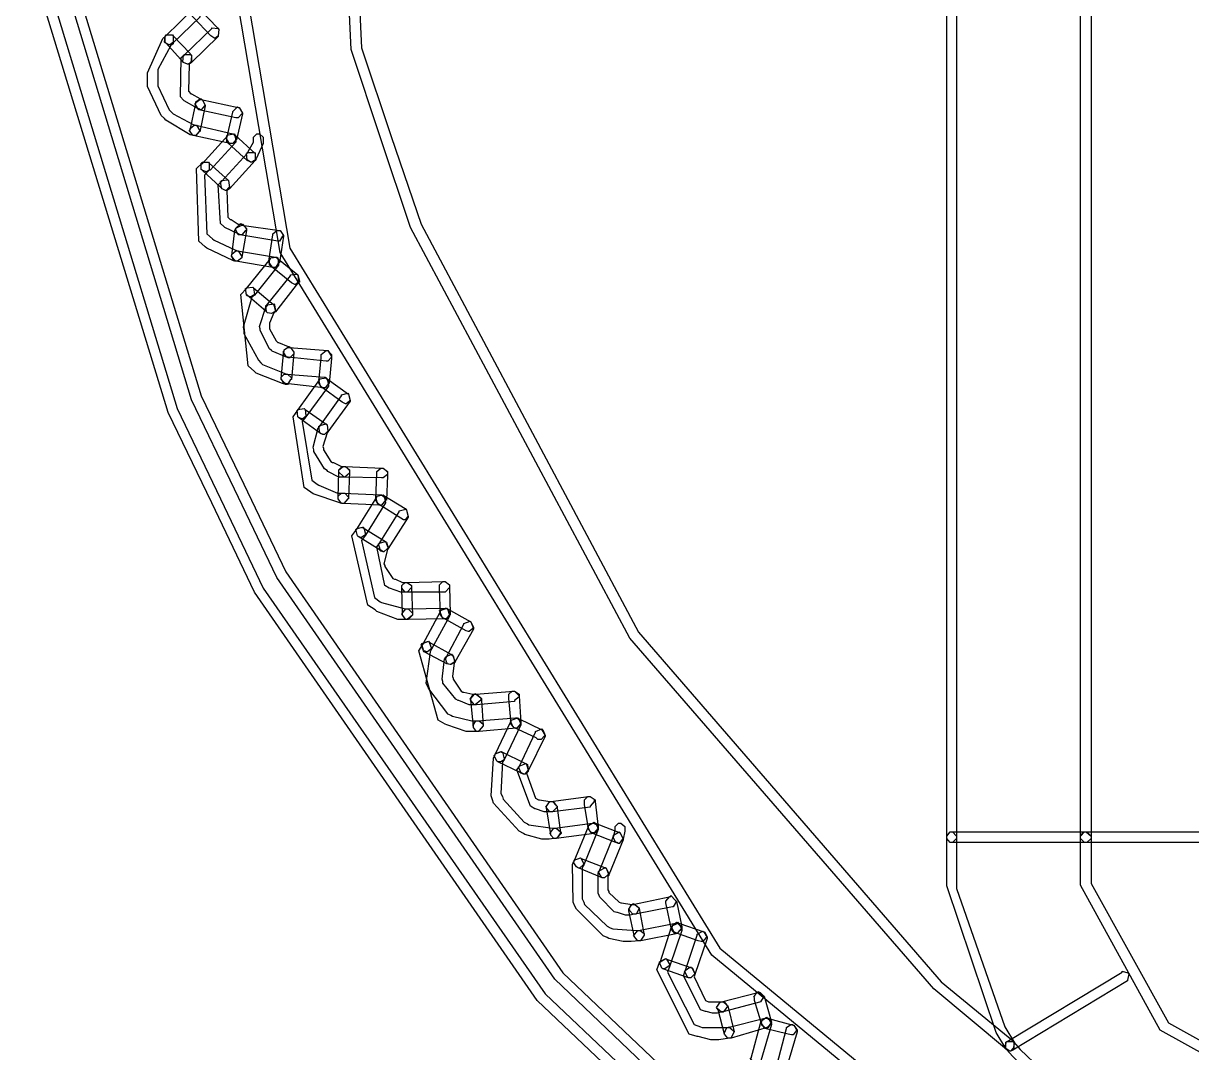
# Model space of a CAD drawing. Extents: x 0.54 to 10.46, y 0.74 to 7.76.
# Drawn here: x 1.4183 to 1.4971, y 4.4546 to 4.524 of the extents above; entities that cross this region are included whole.
import ezdxf

# ---------------------------------------------------------------- set-up
doc = ezdxf.new("R2010")
doc.units = 0
doc.layers.get('0').update_dxf_attribs({"linetype": 'CONTINUOUS'})

msp = doc.modelspace()

# ---------------------------------------------------------------- linework, layer by layer
at = {"color": 0}
for points in [[(1.43821, 4.58421), (1.44114, 4.52229), (1.44314, 4.51633), (1.44515, 4.51042), (1.45979, 4.48292), (1.48019, 4.45936), (1.48508, 4.45535), (1.48508, 4.45535), (1.48508, 4.45492), (1.48508, 4.45486), (1.48503, 4.45486), (1.48486, 4.45469), (1.48481, 4.45469), (1.48481, 4.45469), (1.48481, 4.45469), (1.4846, 4.45481), (1.4846, 4.45481), (1.47971, 4.45888), (1.45921, 4.48253), (1.44444, 4.51019), (1.44243, 4.51617), (1.44043, 4.52219), (1.4375, 4.58436)], [(1.61806, 4.42225), (1.5829, 4.41444), (1.57118, 4.41444), (1.57118, 4.41444), (1.55621, 4.41444), (1.51611, 4.42529), (1.51133, 4.42746), (1.49849, 4.43332), (1.46474, 4.46115), (1.43565, 4.50851), (1.42637, 4.56332)], [(1.42708, 4.56332), (1.43631, 4.50879), (1.46528, 4.46164), (1.49886, 4.43392), (1.51167, 4.42811), (1.52442, 4.42236), (1.56739, 4.41531), (1.6219, 4.42453)], [(1.41906, 4.52983), (1.42871, 4.49799), (1.43164, 4.49192), (1.43451, 4.48589), (1.4535, 4.45856), (1.47765, 4.43565), (1.48318, 4.43186), (1.48318, 4.43186), (1.48324, 4.43143), (1.48324, 4.43137), (1.48318, 4.43137), (1.48301, 4.43121), (1.48296, 4.43121), (1.48296, 4.43121), (1.48292, 4.43121), (1.48275, 4.43126), (1.48275, 4.43126), (1.47721, 4.43511), (1.45296, 4.45811), (1.43392, 4.48562), (1.43104, 4.49164), (1.42811, 4.49772), (1.41835, 4.52968)], [(1.49815, 4.44412), (1.49169, 4.44814), (1.49115, 4.44857), (1.4905, 4.44906), (1.48503, 4.45432), (1.4846, 4.45481), (1.48454, 4.45486), (1.48454, 4.45529), (1.4846, 4.45529), (1.4846, 4.45535), (1.48503, 4.45535), (1.48508, 4.45529), (1.48551, 4.45481), (1.491, 4.4496), (1.4916, 4.44911), (1.49214, 4.44868), (1.49849, 4.44476)]]:
    msp.add_lwpolyline(points, dxfattribs=at)
for points in [[(1.48996, 4.46875), (1.48986, 4.46875), (1.48958, 4.46903), (1.48958, 4.46907), (1.48958, 4.55431), (1.48958, 4.55442), (1.48986, 4.55464), (1.48996, 4.55464), (1.49001, 4.55464), (1.49029, 4.55442), (1.49029, 4.55431), (1.49029, 4.46907), (1.49029, 4.46903), (1.49001, 4.46875), (1.48996, 4.46875)], [(1.4809, 4.46875), (1.48079, 4.46875), (1.48058, 4.46903), (1.48058, 4.46907), (1.48058, 4.53586), (1.48058, 4.53597), (1.48079, 4.53618), (1.4809, 4.53618), (1.48096, 4.53618), (1.48122, 4.53597), (1.48122, 4.53586), (1.48122, 4.46907), (1.48122, 4.46903), (1.48096, 4.46875), (1.4809, 4.46875)], [(1.42817, 4.52251), (1.42817, 4.52251), (1.4279, 4.52263), (1.4279, 4.52263), (1.42785, 4.52268), (1.4279, 4.52311), (1.42796, 4.52311), (1.42979, 4.5249), (1.42979, 4.52496), (1.43024, 4.5249), (1.43028, 4.52485), (1.43028, 4.52485), (1.43024, 4.52442), (1.43024, 4.52436), (1.42844, 4.52263), (1.42839, 4.52263), (1.42822, 4.52251), (1.42817, 4.52251)], [(1.43126, 4.52294), (1.43126, 4.52294), (1.43099, 4.52311), (1.43099, 4.52311), (1.42979, 4.52436), (1.42974, 4.52442), (1.42974, 4.5249), (1.42979, 4.5249), (1.42979, 4.52496), (1.43024, 4.5249), (1.43028, 4.52485), (1.43143, 4.52365), (1.43153, 4.52354), (1.43153, 4.52354), (1.43147, 4.52311), (1.43147, 4.52306), (1.43143, 4.52306), (1.43126, 4.52294), (1.43126, 4.52294)], [(1.42942, 4.52121), (1.42942, 4.52121), (1.42914, 4.52132), (1.42914, 4.52132), (1.4291, 4.52138), (1.42914, 4.52181), (1.42919, 4.52181), (1.43104, 4.5236), (1.43104, 4.52365), (1.43147, 4.5236), (1.43153, 4.52354), (1.43153, 4.52354), (1.43147, 4.52311), (1.43147, 4.52306), (1.42969, 4.52132), (1.42964, 4.52132), (1.42947, 4.52121), (1.42942, 4.52121)], [(1.4299, 4.51639), (1.4299, 4.51639), (1.42979, 4.51639), (1.42979, 4.51639), (1.42958, 4.51644), (1.42796, 4.51742), (1.42785, 4.51753), (1.42763, 4.51774), (1.42671, 4.51969), (1.42671, 4.52035), (1.42671, 4.52061), (1.42774, 4.52294), (1.42796, 4.52311), (1.42796, 4.52317), (1.42839, 4.52317), (1.42844, 4.52311), (1.42844, 4.52311), (1.42844, 4.52263), (1.42844, 4.52257), (1.42828, 4.52246), (1.4274, 4.52083), (1.4274, 4.52029), (1.4274, 4.51975), (1.42817, 4.51812), (1.42833, 4.51796), (1.42844, 4.51785), (1.42979, 4.51714), (1.42996, 4.51708), (1.43001, 4.51708), (1.43024, 4.51671), (1.43024, 4.51665), (1.43018, 4.51665), (1.42996, 4.51639), (1.4299, 4.51639)], [(1.42942, 4.52121), (1.42942, 4.52121), (1.42914, 4.52132), (1.42914, 4.52132), (1.42796, 4.52263), (1.4279, 4.52268), (1.4279, 4.52311), (1.42796, 4.52311), (1.42796, 4.52317), (1.42839, 4.52317), (1.42844, 4.52311), (1.42958, 4.52192), (1.42958, 4.52192), (1.42969, 4.52175), (1.42969, 4.52175), (1.42969, 4.52175), (1.42964, 4.52132), (1.42964, 4.52126), (1.42958, 4.52126), (1.42942, 4.52121), (1.42942, 4.52121)], [(1.43028, 4.51812), (1.43028, 4.51812), (1.43018, 4.51818), (1.43018, 4.51818), (1.43007, 4.51824), (1.42919, 4.51872), (1.42914, 4.51878), (1.42893, 4.51899), (1.42899, 4.52165), (1.42919, 4.52181), (1.42919, 4.52186), (1.42964, 4.52186), (1.42969, 4.52181), (1.42969, 4.52181), (1.42969, 4.52138), (1.42969, 4.52132), (1.42953, 4.52121), (1.42947, 4.51937), (1.42964, 4.51921), (1.42969, 4.51921), (1.43024, 4.51888), (1.43033, 4.51882), (1.43039, 4.51882), (1.43061, 4.51844), (1.43061, 4.51839), (1.43056, 4.51839), (1.43033, 4.51812), (1.43028, 4.51812)], [(1.4299, 4.51639), (1.4299, 4.51639), (1.42979, 4.51639), (1.42979, 4.51639), (1.42974, 4.51644), (1.42953, 4.51676), (1.42958, 4.51676), (1.42996, 4.51856), (1.42996, 4.51867), (1.43028, 4.51888), (1.43033, 4.51882), (1.43039, 4.51882), (1.43061, 4.51844), (1.43061, 4.51839), (1.43024, 4.51665), (1.43018, 4.51665), (1.42996, 4.51639), (1.4299, 4.51639)], [(1.43278, 4.51758), (1.43267, 4.51758), (1.43018, 4.51812), (1.43013, 4.51818), (1.4299, 4.51856), (1.42996, 4.51856), (1.42996, 4.51861), (1.43024, 4.51882), (1.43033, 4.51882), (1.43283, 4.51828), (1.43289, 4.51828), (1.43311, 4.5179), (1.43311, 4.51785), (1.43306, 4.51785), (1.43283, 4.51758), (1.43278, 4.51758)], [(1.4324, 4.51585), (1.43229, 4.51585), (1.43224, 4.51585), (1.43201, 4.51622), (1.43207, 4.51622), (1.43246, 4.51796), (1.43246, 4.51801), (1.43278, 4.51833), (1.43283, 4.51828), (1.43289, 4.51828), (1.43311, 4.5179), (1.43311, 4.51785), (1.43272, 4.51611), (1.43267, 4.51611), (1.43246, 4.51585), (1.4324, 4.51585)], [(1.4324, 4.51585), (1.43229, 4.51585), (1.42979, 4.51639), (1.42974, 4.51644), (1.42953, 4.51676), (1.42958, 4.51676), (1.42958, 4.51687), (1.42985, 4.51708), (1.42996, 4.51708), (1.43246, 4.5165), (1.43251, 4.5165), (1.43272, 4.51617), (1.43272, 4.51611), (1.43267, 4.51611), (1.43246, 4.51585), (1.4324, 4.51585)], [(1.43067, 4.51394), (1.43067, 4.51394), (1.43039, 4.51406), (1.43039, 4.51406), (1.43033, 4.51411), (1.43033, 4.51449), (1.43039, 4.51449), (1.43212, 4.51639), (1.43212, 4.51644), (1.43257, 4.5165), (1.43261, 4.51644), (1.43261, 4.51644), (1.43267, 4.516), (1.43267, 4.51594), (1.43093, 4.51406), (1.43088, 4.51406), (1.43072, 4.51394), (1.43067, 4.51394)], [(1.43371, 4.5146), (1.43371, 4.5146), (1.43343, 4.51471), (1.43343, 4.51471), (1.43212, 4.5159), (1.43207, 4.51594), (1.43207, 4.51639), (1.43212, 4.51639), (1.43212, 4.51644), (1.43257, 4.5165), (1.43261, 4.51644), (1.43397, 4.51519), (1.43397, 4.51519), (1.43397, 4.51476), (1.43397, 4.51471), (1.43392, 4.51471), (1.43375, 4.5146), (1.43371, 4.5146)], [(1.43371, 4.5146), (1.43365, 4.5146), (1.43349, 4.51471), (1.43349, 4.51471), (1.43343, 4.51476), (1.43338, 4.51519), (1.43343, 4.51519), (1.43349, 4.51531), (1.43386, 4.51594), (1.43386, 4.51617), (1.43386, 4.51628), (1.43408, 4.5165), (1.43419, 4.5165), (1.43425, 4.5165), (1.43451, 4.51628), (1.43451, 4.51617), (1.43451, 4.51585), (1.43403, 4.51481), (1.43397, 4.51471), (1.43392, 4.51471), (1.43375, 4.5146), (1.43371, 4.5146)], [(1.43272, 4.50792), (1.43267, 4.50792), (1.43246, 4.50797), (1.43072, 4.50879), (1.43061, 4.5089), (1.43018, 4.50928), (1.43001, 4.51417), (1.43039, 4.51454), (1.43039, 4.5146), (1.43083, 4.5146), (1.43088, 4.51454), (1.43088, 4.51454), (1.43088, 4.51411), (1.43088, 4.51406), (1.43056, 4.51372), (1.43072, 4.50976), (1.4311, 4.50944), (1.43121, 4.50933), (1.43261, 4.50868), (1.43278, 4.50863), (1.43283, 4.50863), (1.43306, 4.50825), (1.43306, 4.50819), (1.43306, 4.50814), (1.43278, 4.50792), (1.43272, 4.50792)], [(1.43197, 4.51269), (1.43197, 4.51269), (1.43175, 4.51281), (1.43175, 4.51281), (1.43175, 4.51281), (1.43164, 4.51292), (1.43164, 4.51292), (1.43039, 4.51406), (1.43033, 4.51411), (1.43033, 4.51454), (1.43039, 4.51454), (1.43039, 4.5146), (1.43083, 4.5146), (1.43088, 4.51454), (1.43218, 4.51335), (1.43218, 4.51335), (1.43224, 4.51292), (1.43224, 4.51286), (1.43218, 4.51286), (1.43201, 4.51269), (1.43197, 4.51269)], [(1.43197, 4.51269), (1.43197, 4.51269), (1.43175, 4.51281), (1.43175, 4.51281), (1.43169, 4.51286), (1.43164, 4.51329), (1.43169, 4.51329), (1.43343, 4.51519), (1.43343, 4.51525), (1.43392, 4.51525), (1.43397, 4.51519), (1.43397, 4.51519), (1.43397, 4.51476), (1.43397, 4.51471), (1.43224, 4.51281), (1.43218, 4.51281), (1.43201, 4.51269), (1.43197, 4.51269)], [(1.433, 4.50971), (1.43294, 4.50971), (1.43283, 4.50976), (1.43192, 4.51019), (1.43186, 4.51025), (1.43164, 4.51047), (1.43147, 4.51307), (1.43169, 4.51329), (1.43169, 4.51335), (1.43212, 4.5134), (1.43218, 4.51335), (1.43218, 4.51335), (1.43224, 4.51286), (1.43224, 4.51281), (1.43207, 4.51269), (1.43212, 4.5109), (1.43229, 4.51074), (1.43235, 4.51074), (1.43283, 4.51042), (1.43306, 4.51042), (1.43311, 4.51042), (1.43338, 4.5101), (1.43338, 4.50999), (1.43332, 4.50999), (1.43306, 4.50971), (1.433, 4.50971)], [(1.43272, 4.50792), (1.43267, 4.50792), (1.43261, 4.50797), (1.43235, 4.50831), (1.4324, 4.50831), (1.43261, 4.50999), (1.43261, 4.50999), (1.43267, 4.5101), (1.43267, 4.5101), (1.43267, 4.51014), (1.433, 4.51047), (1.43306, 4.51042), (1.43311, 4.51042), (1.43338, 4.5101), (1.43338, 4.50999), (1.43306, 4.50819), (1.43306, 4.50814), (1.43278, 4.50792), (1.43272, 4.50792)], [(1.43554, 4.50928), (1.43549, 4.50928), (1.43294, 4.50971), (1.43283, 4.50971), (1.43267, 4.51004), (1.43267, 4.5101), (1.43267, 4.51014), (1.43306, 4.51036), (1.43306, 4.51036), (1.4356, 4.50999), (1.43565, 4.50999), (1.43588, 4.50965), (1.43588, 4.5096), (1.43582, 4.5096), (1.4356, 4.50928), (1.43554, 4.50928)], [(1.43528, 4.50749), (1.43517, 4.50749), (1.43511, 4.50754), (1.4349, 4.50786), (1.4349, 4.50792), (1.43517, 4.50971), (1.43517, 4.50976), (1.43544, 4.50999), (1.43554, 4.50999), (1.4356, 4.50999), (1.43565, 4.50999), (1.43588, 4.50965), (1.43588, 4.5096), (1.4356, 4.50782), (1.43554, 4.50782), (1.43533, 4.50749), (1.43528, 4.50749)], [(1.43528, 4.50749), (1.43517, 4.50749), (1.43267, 4.50792), (1.43257, 4.50792), (1.43235, 4.50831), (1.4324, 4.50831), (1.4324, 4.5084), (1.43267, 4.50863), (1.43278, 4.50863), (1.43533, 4.50819), (1.43539, 4.50819), (1.4356, 4.50792), (1.4356, 4.50782), (1.43554, 4.50782), (1.43533, 4.50749), (1.43528, 4.50749)], [(1.43365, 4.50553), (1.4336, 4.50553), (1.43343, 4.50558), (1.43343, 4.50558), (1.43338, 4.50564), (1.43332, 4.50608), (1.43338, 4.50608), (1.435, 4.50808), (1.435, 4.50814), (1.43544, 4.50819), (1.43549, 4.50814), (1.43549, 4.50814), (1.43554, 4.50771), (1.43554, 4.50765), (1.43392, 4.50564), (1.43386, 4.50564), (1.43371, 4.50553), (1.43365, 4.50553)], [(1.43664, 4.50635), (1.43664, 4.50635), (1.43642, 4.50646), (1.43642, 4.50646), (1.435, 4.5076), (1.43494, 4.50765), (1.43494, 4.50808), (1.435, 4.50808), (1.435, 4.50814), (1.43539, 4.50819), (1.43544, 4.50814), (1.43685, 4.507), (1.43685, 4.507), (1.43696, 4.50657), (1.43696, 4.50651), (1.4369, 4.50651), (1.43668, 4.50635), (1.43664, 4.50635)], [(1.43506, 4.50439), (1.43506, 4.50439), (1.43479, 4.50444), (1.43479, 4.50444), (1.43474, 4.5045), (1.43468, 4.50493), (1.43474, 4.50493), (1.43636, 4.50694), (1.43636, 4.507), (1.43679, 4.50706), (1.43685, 4.507), (1.43685, 4.507), (1.4369, 4.50657), (1.4369, 4.50651), (1.43533, 4.5045), (1.43528, 4.5045), (1.43506, 4.50439), (1.43506, 4.50439)], [(1.43608, 4.49962), (1.43604, 4.49962), (1.43582, 4.49968), (1.43403, 4.50038), (1.43392, 4.50049), (1.43349, 4.50087), (1.433, 4.50569), (1.43338, 4.50608), (1.43338, 4.50613), (1.43381, 4.50618), (1.43386, 4.50613), (1.43386, 4.50613), (1.43392, 4.50569), (1.43392, 4.50564), (1.43375, 4.50549), (1.43317, 4.50347), (1.43321, 4.50325), (1.43321, 4.50304), (1.43419, 4.50125), (1.43435, 4.50108), (1.43446, 4.50097), (1.43593, 4.50038), (1.43608, 4.50032), (1.43614, 4.50032), (1.43642, 4.50006), (1.43642, 4.49994), (1.43636, 4.49994), (1.43614, 4.49962), (1.43608, 4.49962)], [(1.43506, 4.50439), (1.43506, 4.50439), (1.43479, 4.50444), (1.43479, 4.50444), (1.43479, 4.50444), (1.43468, 4.50456), (1.43468, 4.50456), (1.43343, 4.50564), (1.43338, 4.50569), (1.43332, 4.50608), (1.43338, 4.50608), (1.43338, 4.50613), (1.43381, 4.50618), (1.43386, 4.50613), (1.43522, 4.50499), (1.43522, 4.50499), (1.43533, 4.50456), (1.43533, 4.5045), (1.43528, 4.5045), (1.43506, 4.50439), (1.43506, 4.50439)], [(1.43625, 4.50142), (1.43619, 4.50142), (1.43608, 4.50146), (1.43511, 4.50185), (1.43506, 4.5019), (1.43494, 4.50201), (1.43431, 4.50325), (1.43431, 4.50336), (1.43425, 4.50353), (1.43468, 4.50483), (1.43479, 4.50493), (1.43479, 4.50499), (1.43522, 4.50504), (1.43528, 4.50499), (1.43528, 4.50499), (1.43533, 4.50456), (1.43533, 4.5045), (1.43522, 4.50444), (1.43494, 4.50375), (1.43494, 4.50347), (1.43494, 4.50336), (1.43539, 4.50256), (1.43549, 4.50244), (1.43554, 4.50244), (1.43619, 4.50217), (1.43631, 4.50211), (1.43636, 4.50211), (1.43658, 4.50179), (1.43658, 4.50174), (1.43658, 4.50168), (1.43631, 4.50142), (1.43625, 4.50142)], [(1.43608, 4.49962), (1.43604, 4.49962), (1.43599, 4.49968), (1.43571, 4.49994), (1.43571, 4.5), (1.43588, 4.50168), (1.43588, 4.50168), (1.43588, 4.50185), (1.43593, 4.50185), (1.43593, 4.50196), (1.43625, 4.50217), (1.43631, 4.50211), (1.43636, 4.50211), (1.43658, 4.50179), (1.43658, 4.50174), (1.43642, 4.49994), (1.43636, 4.49994), (1.43614, 4.49962), (1.43608, 4.49962)], [(1.43881, 4.50119), (1.43875, 4.50119), (1.43619, 4.50146), (1.43608, 4.50146), (1.43588, 4.50179), (1.43593, 4.50185), (1.43593, 4.50196), (1.43614, 4.50211), (1.43625, 4.50211), (1.43886, 4.5019), (1.43886, 4.5019), (1.43912, 4.50163), (1.43912, 4.50151), (1.43912, 4.50146), (1.43886, 4.50119), (1.43881, 4.50119)], [(1.43864, 4.4994), (1.43858, 4.4994), (1.43847, 4.4994), (1.43826, 4.49972), (1.43826, 4.49978), (1.43842, 4.50142), (1.43842, 4.50142), (1.43842, 4.50157), (1.43842, 4.50157), (1.43842, 4.50163), (1.43875, 4.5019), (1.43886, 4.5019), (1.43886, 4.5019), (1.43912, 4.50151), (1.43912, 4.50146), (1.43912, 4.50146), (1.43912, 4.50136), (1.43912, 4.50136), (1.43896, 4.49968), (1.43892, 4.49968), (1.43869, 4.4994), (1.43864, 4.4994)], [(1.43864, 4.4994), (1.43858, 4.4994), (1.43604, 4.49968), (1.43593, 4.49968), (1.43571, 4.5), (1.43571, 4.50006), (1.43571, 4.50011), (1.43593, 4.50032), (1.43604, 4.50032), (1.43608, 4.50032), (1.43864, 4.50011), (1.43869, 4.50011), (1.43896, 4.49978), (1.43896, 4.49968), (1.43892, 4.49968), (1.43869, 4.4994), (1.43864, 4.4994)], [(1.43713, 4.49729), (1.43713, 4.49729), (1.4369, 4.4974), (1.4369, 4.4974), (1.43685, 4.49744), (1.43679, 4.49789), (1.43685, 4.49789), (1.43832, 4.49994), (1.43832, 4.5), (1.43875, 4.50006), (1.43881, 4.5), (1.43881, 4.5), (1.43892, 4.49957), (1.43892, 4.49951), (1.43739, 4.49744), (1.43733, 4.49744), (1.43718, 4.49729), (1.43713, 4.49729)], [(1.44006, 4.49832), (1.44006, 4.49832), (1.43983, 4.49843), (1.43983, 4.49843), (1.43842, 4.49946), (1.43838, 4.49951), (1.43826, 4.49994), (1.43832, 4.49994), (1.43832, 4.5), (1.43875, 4.50006), (1.43881, 4.5), (1.44026, 4.49897), (1.44026, 4.49897), (1.44038, 4.49854), (1.44038, 4.49849), (1.44032, 4.49849), (1.44011, 4.49832), (1.44006, 4.49832)], [(1.43858, 4.49625), (1.43858, 4.49625), (1.43838, 4.49631), (1.43838, 4.49631), (1.43832, 4.49636), (1.43826, 4.49681), (1.43832, 4.49681), (1.43978, 4.49886), (1.43978, 4.49892), (1.44021, 4.49903), (1.44026, 4.49897), (1.44026, 4.49897), (1.44038, 4.49854), (1.44038, 4.49849), (1.43886, 4.49642), (1.43881, 4.49642), (1.43864, 4.49625), (1.43858, 4.49625)], [(1.43989, 4.4916), (1.43967, 4.49164), (1.43788, 4.49224), (1.43772, 4.49235), (1.43728, 4.49268), (1.43653, 4.49744), (1.43685, 4.49789), (1.43685, 4.49794), (1.43728, 4.49799), (1.43733, 4.49794), (1.43733, 4.49794), (1.43739, 4.4975), (1.43739, 4.49744), (1.43713, 4.49713), (1.43778, 4.49317), (1.43815, 4.49289), (1.43826, 4.49283), (1.43951, 4.49229), (1.43994, 4.49229), (1.44, 4.49229), (1.44026, 4.49203), (1.44026, 4.49192), (1.44021, 4.49192), (1.43994, 4.4916), (1.43989, 4.4916)], [(1.43858, 4.49625), (1.43853, 4.49625), (1.43838, 4.49631), (1.43838, 4.49631), (1.4369, 4.4974), (1.43685, 4.49744), (1.43679, 4.49789), (1.43685, 4.49789), (1.43685, 4.49794), (1.43728, 4.49799), (1.43733, 4.49794), (1.43881, 4.4969), (1.43881, 4.4969), (1.43886, 4.49647), (1.43886, 4.49642), (1.43881, 4.49642), (1.43864, 4.49625), (1.43858, 4.49625)], [(1.43994, 4.49338), (1.43961, 4.49338), (1.43886, 4.49376), (1.43881, 4.49382), (1.43864, 4.49393), (1.43793, 4.49511), (1.43793, 4.49522), (1.43788, 4.49539), (1.43821, 4.49669), (1.43832, 4.49681), (1.43832, 4.49685), (1.43875, 4.49696), (1.43881, 4.4969), (1.43881, 4.4969), (1.43886, 4.49647), (1.43886, 4.49642), (1.43881, 4.49636), (1.43853, 4.49544), (1.43858, 4.49533), (1.43858, 4.49522), (1.43907, 4.49442), (1.43918, 4.49436), (1.43924, 4.49436), (1.43978, 4.49408), (1.44, 4.49408), (1.44006, 4.49408), (1.44032, 4.49382), (1.44032, 4.49371), (1.44032, 4.49365), (1.44, 4.49338), (1.43994, 4.49338)], [(1.43989, 4.4916), (1.43978, 4.4916), (1.43956, 4.49192), (1.43956, 4.49197), (1.43961, 4.49376), (1.43961, 4.49387), (1.43989, 4.49408), (1.44, 4.49408), (1.44006, 4.49408), (1.44032, 4.49387), (1.44032, 4.49376), (1.44026, 4.49192), (1.44021, 4.49192), (1.43994, 4.4916), (1.43989, 4.4916)], [(1.44254, 4.49333), (1.44249, 4.49333), (1.43994, 4.49338), (1.43989, 4.49343), (1.43961, 4.49371), (1.43961, 4.49376), (1.43961, 4.49387), (1.43983, 4.49408), (1.43994, 4.49408), (1.44, 4.49408), (1.44254, 4.49397), (1.4426, 4.49397), (1.44288, 4.49371), (1.44288, 4.4936), (1.44288, 4.49354), (1.4426, 4.49333), (1.44254, 4.49333)], [(1.44243, 4.49149), (1.44233, 4.49149), (1.44211, 4.49181), (1.44211, 4.49186), (1.44217, 4.49365), (1.44217, 4.49376), (1.44243, 4.49397), (1.44254, 4.49397), (1.4426, 4.49397), (1.44288, 4.49376), (1.44288, 4.49365), (1.44288, 4.49349), (1.44282, 4.49181), (1.44276, 4.49181), (1.44249, 4.49149), (1.44243, 4.49149)], [(1.44243, 4.49149), (1.43989, 4.4916), (1.43978, 4.4916), (1.43956, 4.49192), (1.43956, 4.49197), (1.43956, 4.49208), (1.43978, 4.49229), (1.43989, 4.49229), (1.44243, 4.49219), (1.44249, 4.49219), (1.44282, 4.49192), (1.44282, 4.49181), (1.44276, 4.49181), (1.44249, 4.49149), (1.44243, 4.49149)], [(1.44108, 4.48931), (1.44108, 4.48931), (1.44092, 4.48936), (1.44092, 4.48936), (1.44086, 4.48942), (1.44075, 4.48986), (1.44081, 4.48986), (1.44217, 4.49203), (1.44217, 4.49208), (1.4426, 4.49219), (1.44265, 4.49214), (1.44265, 4.49214), (1.44276, 4.49169), (1.44276, 4.49164), (1.4414, 4.48947), (1.44135, 4.48947), (1.44114, 4.48931), (1.44108, 4.48931)], [(1.44401, 4.4905), (1.44396, 4.4905), (1.44379, 4.49061), (1.44379, 4.49061), (1.44228, 4.49154), (1.44222, 4.4916), (1.44211, 4.49203), (1.44217, 4.49203), (1.44217, 4.49208), (1.4426, 4.49219), (1.44265, 4.49214), (1.44407, 4.49126), (1.44407, 4.49126), (1.44417, 4.49115), (1.44417, 4.49115), (1.44417, 4.49115), (1.44428, 4.49072), (1.44428, 4.49067), (1.44422, 4.49067), (1.44407, 4.4905), (1.44401, 4.4905)], [(1.4426, 4.48833), (1.4426, 4.48833), (1.44243, 4.48844), (1.44243, 4.48844), (1.44239, 4.4885), (1.44228, 4.48888), (1.44233, 4.48888), (1.44368, 4.49104), (1.44368, 4.4911), (1.44412, 4.49121), (1.44417, 4.49115), (1.44417, 4.49115), (1.44428, 4.49072), (1.44428, 4.49067), (1.44293, 4.48856), (1.44288, 4.48856), (1.44265, 4.48833), (1.4426, 4.48833)], [(1.44412, 4.48378), (1.44358, 4.48378), (1.44217, 4.48432), (1.44206, 4.48443), (1.44157, 4.48475), (1.44049, 4.48942), (1.44081, 4.48986), (1.44081, 4.4899), (1.44125, 4.49001), (1.44129, 4.48996), (1.44129, 4.48996), (1.4414, 4.48953), (1.4414, 4.48947), (1.44114, 4.4891), (1.442, 4.48525), (1.44239, 4.48497), (1.44249, 4.48492), (1.44407, 4.48449), (1.44422, 4.48449), (1.44428, 4.48449), (1.44456, 4.48421), (1.44456, 4.4841), (1.44456, 4.48406), (1.44422, 4.48378), (1.44412, 4.48378)], [(1.4426, 4.48833), (1.4426, 4.48833), (1.44243, 4.48839), (1.44243, 4.48839), (1.44243, 4.48839), (1.44233, 4.4885), (1.44233, 4.4885), (1.44092, 4.48936), (1.44086, 4.48942), (1.44075, 4.48986), (1.44081, 4.48986), (1.44081, 4.4899), (1.44119, 4.49001), (1.44125, 4.48996), (1.44276, 4.48904), (1.44276, 4.48904), (1.44293, 4.48861), (1.44293, 4.48856), (1.44288, 4.48856), (1.44265, 4.48833), (1.4426, 4.48833)], [(1.44412, 4.48562), (1.44379, 4.48562), (1.44303, 4.48589), (1.44299, 4.48589), (1.44271, 4.48606), (1.44217, 4.48867), (1.44233, 4.48888), (1.44233, 4.48893), (1.44276, 4.48904), (1.44282, 4.48899), (1.44282, 4.48899), (1.44293, 4.48861), (1.44293, 4.48856), (1.44288, 4.4885), (1.44265, 4.48753), (1.44271, 4.48742), (1.44271, 4.48736), (1.44325, 4.48654), (1.44336, 4.48649), (1.44342, 4.48649), (1.4439, 4.48628), (1.44412, 4.48628), (1.44417, 4.48628), (1.44422, 4.48628), (1.4445, 4.48606), (1.4445, 4.48594), (1.4445, 4.48594), (1.44422, 4.48562), (1.44417, 4.48562), (1.44412, 4.48562)], [(1.44417, 4.48562), (1.44407, 4.48562), (1.44385, 4.48589), (1.44385, 4.48594), (1.44385, 4.48606), (1.44407, 4.48628), (1.44417, 4.48628), (1.44672, 4.48633), (1.44678, 4.48633), (1.44706, 4.48611), (1.44706, 4.486), (1.44706, 4.48594), (1.44678, 4.48562), (1.44672, 4.48562), (1.44417, 4.48562)], [(1.44422, 4.48378), (1.44412, 4.48378), (1.4439, 4.48406), (1.4439, 4.4841), (1.44385, 4.48594), (1.44385, 4.48606), (1.44407, 4.48628), (1.44417, 4.48628), (1.44422, 4.48628), (1.4445, 4.48606), (1.4445, 4.48594), (1.44456, 4.4841), (1.44456, 4.48406), (1.44428, 4.48378), (1.44422, 4.48378)], [(1.44678, 4.48383), (1.44667, 4.48383), (1.44646, 4.4841), (1.44646, 4.48415), (1.4464, 4.48583), (1.4464, 4.48583), (1.4464, 4.486), (1.4464, 4.486), (1.4464, 4.48611), (1.44661, 4.48633), (1.44672, 4.48633), (1.44678, 4.48633), (1.44706, 4.48611), (1.44706, 4.486), (1.4471, 4.48415), (1.4471, 4.4841), (1.44683, 4.48383), (1.44678, 4.48383)], [(1.44422, 4.48378), (1.44412, 4.48378), (1.4439, 4.48406), (1.4439, 4.4841), (1.44385, 4.48415), (1.44412, 4.48449), (1.44422, 4.48449), (1.44678, 4.48454), (1.44683, 4.48454), (1.4471, 4.48426), (1.4471, 4.48415), (1.4471, 4.48415), (1.44683, 4.48383), (1.44678, 4.48383), (1.44422, 4.48378)], [(1.44553, 4.48161), (1.44553, 4.48161), (1.44536, 4.48167), (1.44536, 4.48167), (1.44532, 4.48172), (1.44521, 4.4821), (1.44526, 4.4821), (1.44646, 4.48432), (1.44646, 4.48438), (1.44689, 4.48454), (1.44694, 4.48449), (1.44694, 4.48449), (1.44706, 4.48406), (1.44706, 4.484), (1.44586, 4.48178), (1.44581, 4.48178), (1.44558, 4.48161), (1.44553, 4.48161)], [(1.44835, 4.48296), (1.44835, 4.48296), (1.44819, 4.48301), (1.44819, 4.48301), (1.44661, 4.48389), (1.44656, 4.48394), (1.4464, 4.48438), (1.44646, 4.48438), (1.44646, 4.48443), (1.44689, 4.48454), (1.44694, 4.48449), (1.44851, 4.48361), (1.44851, 4.48361), (1.44868, 4.48324), (1.44868, 4.48318), (1.44863, 4.48318), (1.4484, 4.48296), (1.44835, 4.48296)], [(1.4471, 4.48074), (1.4471, 4.48074), (1.44694, 4.48079), (1.44694, 4.48079), (1.44689, 4.48085), (1.44678, 4.48122), (1.44683, 4.48122), (1.44803, 4.48346), (1.44803, 4.48351), (1.44846, 4.48367), (1.44851, 4.48361), (1.44851, 4.48361), (1.44868, 4.48318), (1.44868, 4.48313), (1.44743, 4.4809), (1.44737, 4.4809), (1.44715, 4.48074), (1.4471, 4.48074)], [(1.44868, 4.47624), (1.44819, 4.47624), (1.44689, 4.47667), (1.44678, 4.47672), (1.44629, 4.477), (1.44499, 4.48167), (1.44526, 4.4821), (1.44526, 4.48215), (1.44564, 4.48232), (1.44569, 4.48226), (1.44569, 4.48226), (1.44586, 4.48182), (1.44586, 4.48178), (1.44575, 4.48161), (1.44547, 4.47949), (1.44558, 4.47928), (1.44564, 4.47911), (1.44694, 4.47743), (1.44715, 4.47732), (1.44726, 4.47726), (1.44857, 4.47694), (1.449, 4.47694), (1.44906, 4.47694), (1.44933, 4.47672), (1.44933, 4.47661), (1.44933, 4.47661), (1.44906, 4.47629), (1.449, 4.47624), (1.44889, 4.47624), (1.44874, 4.47624), (1.44868, 4.47624)], [(1.4471, 4.48074), (1.4471, 4.48074), (1.44689, 4.48079), (1.44689, 4.48079), (1.44536, 4.48161), (1.44532, 4.48167), (1.44515, 4.4821), (1.44521, 4.4821), (1.44521, 4.48215), (1.44564, 4.48232), (1.44569, 4.48226), (1.44715, 4.48144), (1.44715, 4.48144), (1.44732, 4.48133), (1.44732, 4.48133), (1.44732, 4.48133), (1.44743, 4.4809), (1.44743, 4.48085), (1.44737, 4.48085), (1.44715, 4.48074), (1.4471, 4.48074)], [(1.44868, 4.47803), (1.4484, 4.47803), (1.44769, 4.47831), (1.44764, 4.47831), (1.44749, 4.4784), (1.44661, 4.47949), (1.44661, 4.4796), (1.44656, 4.47976), (1.44672, 4.48112), (1.44683, 4.48122), (1.44683, 4.48128), (1.44721, 4.48144), (1.44726, 4.48139), (1.44726, 4.48139), (1.44743, 4.48096), (1.44743, 4.4809), (1.44737, 4.48085), (1.44726, 4.47993), (1.44732, 4.47982), (1.44732, 4.47976), (1.44786, 4.47894), (1.44797, 4.47889), (1.44803, 4.47889), (1.44863, 4.47874), (1.44883, 4.47874), (1.44889, 4.47874), (1.44917, 4.47851), (1.44917, 4.4784), (1.44917, 4.47835), (1.44879, 4.47803), (1.44868, 4.47803)], [(1.449, 4.47624), (1.44889, 4.47624), (1.44868, 4.47651), (1.44868, 4.47657), (1.44851, 4.47835), (1.44846, 4.4784), (1.44868, 4.47874), (1.44879, 4.47874), (1.44879, 4.47879), (1.44917, 4.47851), (1.44922, 4.47846), (1.44922, 4.47846), (1.44922, 4.47831), (1.44922, 4.47831), (1.44933, 4.47661), (1.44933, 4.47661), (1.44906, 4.47629), (1.44906, 4.47624), (1.449, 4.47624)], [(1.44883, 4.47803), (1.44874, 4.47803), (1.44851, 4.47831), (1.44851, 4.47835), (1.44851, 4.47846), (1.44874, 4.47874), (1.44883, 4.47874), (1.45139, 4.47894), (1.45144, 4.47894), (1.45171, 4.47868), (1.45176, 4.47863), (1.45176, 4.47857), (1.45144, 4.47831), (1.45144, 4.47825), (1.44889, 4.47803), (1.44883, 4.47803)], [(1.45156, 4.47646), (1.45144, 4.47646), (1.45122, 4.47672), (1.45122, 4.47678), (1.45107, 4.47846), (1.45107, 4.47846), (1.45107, 4.47863), (1.45107, 4.47863), (1.45107, 4.47874), (1.45128, 4.47894), (1.45139, 4.47894), (1.45144, 4.47894), (1.45176, 4.47874), (1.45176, 4.47863), (1.45188, 4.47683), (1.45188, 4.47678), (1.45161, 4.47646), (1.45156, 4.47646)], [(1.449, 4.47624), (1.44889, 4.47624), (1.44868, 4.47651), (1.44868, 4.47657), (1.44863, 4.47661), (1.44883, 4.47694), (1.44894, 4.47694), (1.4515, 4.47715), (1.45156, 4.47715), (1.45161, 4.47715), (1.45188, 4.47694), (1.45188, 4.47683), (1.45188, 4.47678), (1.45161, 4.47646), (1.45156, 4.47646), (1.44906, 4.47624), (1.449, 4.47624)], [(1.45047, 4.47418), (1.45047, 4.47418), (1.45031, 4.47418), (1.45031, 4.47418), (1.45025, 4.47424), (1.45008, 4.47461), (1.45014, 4.47467), (1.45122, 4.47694), (1.45122, 4.477), (1.45167, 4.47715), (1.45171, 4.47711), (1.45171, 4.47711), (1.45188, 4.47672), (1.45188, 4.47667), (1.45074, 4.47433), (1.45074, 4.47433), (1.45053, 4.47418), (1.45047, 4.47418)], [(1.45318, 4.47569), (1.45318, 4.47569), (1.45301, 4.47569), (1.45301, 4.47569), (1.45301, 4.47569), (1.4529, 4.47581), (1.4529, 4.47581), (1.45139, 4.47651), (1.45133, 4.47657), (1.45117, 4.47694), (1.45122, 4.47694), (1.45122, 4.477), (1.45167, 4.47715), (1.45171, 4.47711), (1.45329, 4.47635), (1.45329, 4.47635), (1.4535, 4.47597), (1.4535, 4.47592), (1.45344, 4.47592), (1.45324, 4.47569), (1.45318, 4.47569)], [(1.4521, 4.47336), (1.4521, 4.47336), (1.45193, 4.47342), (1.45193, 4.47342), (1.45188, 4.47347), (1.45171, 4.47385), (1.45176, 4.47385), (1.45285, 4.47618), (1.45285, 4.47624), (1.45329, 4.4764), (1.45335, 4.47635), (1.45335, 4.47635), (1.4535, 4.47597), (1.4535, 4.47592), (1.45236, 4.47358), (1.45231, 4.47358), (1.45215, 4.47336), (1.4521, 4.47336)], [(1.45372, 4.46897), (1.45329, 4.46897), (1.45215, 4.46929), (1.45204, 4.46935), (1.45176, 4.46951), (1.45003, 4.4714), (1.44997, 4.47163), (1.44987, 4.4719), (1.45003, 4.47444), (1.45014, 4.47467), (1.45014, 4.47472), (1.45053, 4.47488), (1.45057, 4.47483), (1.45063, 4.47483), (1.45074, 4.47439), (1.45074, 4.47433), (1.45063, 4.47418), (1.45053, 4.47206), (1.45063, 4.47185), (1.45068, 4.47168), (1.4521, 4.47011), (1.45231, 4.47), (1.45242, 4.46994), (1.454, 4.46972), (1.45415, 4.46972), (1.45426, 4.46972), (1.45454, 4.46946), (1.45458, 4.4694), (1.45458, 4.46935), (1.45432, 4.46907), (1.45426, 4.46903), (1.4541, 4.46903), (1.45378, 4.46897), (1.45372, 4.46897)], [(1.4521, 4.47336), (1.45204, 4.47336), (1.45188, 4.47342), (1.45188, 4.47342), (1.45188, 4.47342), (1.45182, 4.47347), (1.45182, 4.47347), (1.45031, 4.47418), (1.45025, 4.47424), (1.45008, 4.47461), (1.45014, 4.47467), (1.45014, 4.47472), (1.45057, 4.47488), (1.45063, 4.47483), (1.4521, 4.47412), (1.4521, 4.47412), (1.45231, 4.47401), (1.45231, 4.47401), (1.45231, 4.47401), (1.45236, 4.47358), (1.45236, 4.47353), (1.45231, 4.47353), (1.45215, 4.47336), (1.4521, 4.47336)], [(1.45372, 4.47081), (1.45344, 4.47081), (1.45285, 4.47103), (1.45281, 4.47103), (1.45253, 4.47119), (1.45161, 4.47364), (1.45176, 4.47385), (1.45176, 4.4739), (1.45221, 4.47407), (1.45226, 4.47401), (1.45226, 4.47401), (1.45236, 4.47364), (1.45236, 4.47358), (1.45226, 4.47342), (1.45285, 4.47174), (1.45307, 4.47163), (1.45313, 4.47163), (1.45383, 4.47151), (1.45394, 4.47151), (1.454, 4.47151), (1.45404, 4.47151), (1.45426, 4.47125), (1.45432, 4.47119), (1.45432, 4.47114), (1.45404, 4.47086), (1.454, 4.47081), (1.45389, 4.47081), (1.45372, 4.47081), (1.45372, 4.47081)], [(1.45421, 4.46903), (1.4541, 4.46903), (1.45389, 4.46924), (1.45389, 4.46929), (1.45361, 4.47108), (1.45356, 4.47114), (1.45383, 4.47151), (1.45389, 4.47151), (1.45389, 4.47151), (1.45394, 4.47151), (1.45394, 4.47151), (1.454, 4.47151), (1.45426, 4.47125), (1.45432, 4.47119), (1.45432, 4.47119), (1.45432, 4.47108), (1.45432, 4.47108), (1.45454, 4.4694), (1.45454, 4.4694), (1.45432, 4.46907), (1.45426, 4.46903), (1.45421, 4.46903)], [(1.45394, 4.47081), (1.45383, 4.47081), (1.45361, 4.47108), (1.45361, 4.47108), (1.45361, 4.47119), (1.45383, 4.47151), (1.45389, 4.47151), (1.45643, 4.47185), (1.45649, 4.47185), (1.45654, 4.47185), (1.45682, 4.47168), (1.45682, 4.47157), (1.45682, 4.47151), (1.45654, 4.47119), (1.45654, 4.47114), (1.454, 4.47081), (1.45394, 4.47081)], [(1.45676, 4.4694), (1.45665, 4.4694), (1.45643, 4.46962), (1.45643, 4.46967), (1.45617, 4.47131), (1.45617, 4.47131), (1.45617, 4.47151), (1.45617, 4.47151), (1.45617, 4.47163), (1.45638, 4.47185), (1.45649, 4.47185), (1.45654, 4.47185), (1.45687, 4.47163), (1.45687, 4.47151), (1.45708, 4.46978), (1.45708, 4.46972), (1.45687, 4.4694), (1.45682, 4.4694), (1.45676, 4.4694)], [(1.45687, 4.47151), (1.45687, 4.47151)], [(1.45421, 4.46903), (1.4541, 4.46903), (1.45389, 4.46924), (1.45389, 4.46929), (1.45383, 4.46935), (1.4541, 4.46972), (1.45415, 4.46972), (1.45671, 4.47006), (1.45676, 4.47006), (1.45708, 4.46989), (1.45708, 4.46978), (1.45708, 4.46972), (1.45682, 4.4694), (1.45682, 4.46935), (1.45426, 4.46903), (1.45421, 4.46903)], [(1.45578, 4.46701), (1.45578, 4.46701), (1.45568, 4.46707), (1.45568, 4.46707), (1.45563, 4.46712), (1.4554, 4.46744), (1.45546, 4.4675), (1.45643, 4.46983), (1.45643, 4.46989), (1.45682, 4.47011), (1.45687, 4.47006), (1.45692, 4.47006), (1.45708, 4.46967), (1.45708, 4.46962), (1.45611, 4.46724), (1.45606, 4.46724), (1.45583, 4.46701), (1.45578, 4.46701)], [(1.45844, 4.46869), (1.45844, 4.46869), (1.45828, 4.46875), (1.45828, 4.46875), (1.4566, 4.4694), (1.45654, 4.46946), (1.45638, 4.46983), (1.45643, 4.46983), (1.45643, 4.46989), (1.45682, 4.47011), (1.45687, 4.47006), (1.45856, 4.4694), (1.45856, 4.4694), (1.45876, 4.46897), (1.45876, 4.46892), (1.45871, 4.46892), (1.4585, 4.46869), (1.45844, 4.46869)], [(1.45844, 4.46869), (1.45844, 4.46869), (1.45833, 4.46875), (1.45833, 4.46875), (1.45828, 4.46875), (1.45806, 4.46913), (1.45811, 4.46913), (1.45822, 4.46957), (1.45822, 4.46972), (1.45822, 4.46983), (1.45844, 4.47006), (1.45856, 4.47006), (1.45861, 4.47006), (1.45888, 4.46983), (1.45888, 4.46972), (1.45888, 4.46951), (1.45876, 4.46897), (1.45871, 4.46897), (1.4585, 4.46869), (1.45844, 4.46869)], [(1.45747, 4.46636), (1.45747, 4.46636), (1.45736, 4.46636), (1.45736, 4.46636), (1.45731, 4.46642), (1.45708, 4.46679), (1.45714, 4.46679), (1.45811, 4.46918), (1.45811, 4.46924), (1.4585, 4.46946), (1.45856, 4.4694), (1.45856, 4.4694), (1.45876, 4.46897), (1.45876, 4.46892), (1.45779, 4.46658), (1.45774, 4.46658), (1.45751, 4.46636), (1.45747, 4.46636)], [(1.48481, 4.45469), (1.48481, 4.45469), (1.48454, 4.45486), (1.48454, 4.45486), (1.48389, 4.45594), (1.48058, 4.46582), (1.48058, 4.46907), (1.48058, 4.46918), (1.48079, 4.46946), (1.4809, 4.46946), (1.48096, 4.46946), (1.48122, 4.46918), (1.48122, 4.46907), (1.48122, 4.46565), (1.48449, 4.45632), (1.48514, 4.45524), (1.48514, 4.45524), (1.48503, 4.45481), (1.48503, 4.45475), (1.48503, 4.45475), (1.48486, 4.45469), (1.48481, 4.45469)], [(1.48996, 4.46875), (1.4809, 4.46875), (1.48079, 4.46875), (1.48058, 4.46903), (1.48058, 4.46907), (1.48058, 4.46918), (1.48079, 4.46946), (1.4809, 4.46946), (1.48996, 4.46946), (1.49001, 4.46946), (1.49029, 4.46918), (1.49029, 4.46907), (1.49029, 4.46903), (1.49001, 4.46875), (1.48996, 4.46875)], [(1.49897, 4.46875), (1.48996, 4.46875), (1.48986, 4.46875), (1.48958, 4.46903), (1.48958, 4.46907), (1.48958, 4.46918), (1.48986, 4.46946), (1.48996, 4.46946), (1.49897, 4.46946), (1.49903, 4.46946), (1.49929, 4.46918), (1.49929, 4.46907), (1.49929, 4.46903), (1.49903, 4.46875), (1.49897, 4.46875)], [(1.50803, 4.45068), (1.50472, 4.45068), (1.49496, 4.45611), (1.48958, 4.46588), (1.48958, 4.46907), (1.48958, 4.46918), (1.48981, 4.46946), (1.4899, 4.46946), (1.48996, 4.46946), (1.49029, 4.46918), (1.49029, 4.46907), (1.49029, 4.46599), (1.4955, 4.4566), (1.50489, 4.45139), (1.50803, 4.45139), (1.50808, 4.45139), (1.50836, 4.45111), (1.50836, 4.45101), (1.50836, 4.45096), (1.50808, 4.45068), (1.50803, 4.45068)], [(1.45915, 4.46208), (1.45876, 4.46208), (1.45779, 4.46229), (1.45768, 4.46235), (1.45742, 4.46246), (1.45563, 4.46425), (1.45551, 4.46446), (1.4554, 4.46474), (1.45535, 4.46729), (1.45546, 4.4675), (1.45546, 4.46756), (1.45589, 4.46772), (1.45594, 4.46767), (1.45594, 4.46767), (1.45611, 4.46729), (1.45611, 4.46724), (1.456, 4.46707), (1.456, 4.46496), (1.45611, 4.46474), (1.45617, 4.46457), (1.45768, 4.46311), (1.4579, 4.463), (1.45806, 4.46294), (1.45964, 4.46283), (1.45979, 4.46283), (1.45985, 4.46283), (1.4599, 4.46283), (1.46018, 4.46262), (1.46018, 4.46251), (1.46018, 4.46251), (1.45996, 4.46218), (1.45996, 4.46213), (1.45985, 4.46213), (1.45931, 4.46208), (1.45915, 4.46208)], [(1.45747, 4.46636), (1.45747, 4.46636), (1.45736, 4.46636), (1.45736, 4.46636), (1.45568, 4.46707), (1.45563, 4.46712), (1.4554, 4.46744), (1.45546, 4.4675), (1.45546, 4.46756), (1.45589, 4.46772), (1.45594, 4.46767), (1.45762, 4.46701), (1.45762, 4.46701), (1.45779, 4.46664), (1.45779, 4.46658), (1.45774, 4.46658), (1.45751, 4.46636), (1.45747, 4.46636)], [(1.45915, 4.46386), (1.45893, 4.46386), (1.45839, 4.46403), (1.45833, 4.46403), (1.45817, 4.46408), (1.45719, 4.46506), (1.45714, 4.46517), (1.45708, 4.46533), (1.45708, 4.46669), (1.45714, 4.46679), (1.45714, 4.46685), (1.45757, 4.46707), (1.45762, 4.46701), (1.45762, 4.46701), (1.45779, 4.46658), (1.45779, 4.46653), (1.45774, 4.46647), (1.45774, 4.46556), (1.45779, 4.46544), (1.45779, 4.46539), (1.4585, 4.46474), (1.45861, 4.46468), (1.45865, 4.46468), (1.45936, 4.46457), (1.45942, 4.46457), (1.45947, 4.46463), (1.45979, 4.46436), (1.45985, 4.46431), (1.45985, 4.46431), (1.45964, 4.46392), (1.45958, 4.46392), (1.45953, 4.46392), (1.45921, 4.46386), (1.45915, 4.46386)], [(1.45953, 4.46392), (1.45942, 4.46392), (1.45921, 4.46414), (1.45921, 4.46419), (1.45915, 4.46425), (1.45931, 4.46457), (1.45942, 4.46457), (1.46197, 4.46511), (1.46197, 4.46517), (1.46229, 4.46485), (1.46235, 4.46479), (1.46235, 4.46479), (1.46213, 4.46442), (1.46208, 4.46442), (1.45958, 4.46392), (1.45953, 4.46392)], [(1.46235, 4.46262), (1.46224, 4.46262), (1.46203, 4.46289), (1.46203, 4.46289), (1.46164, 4.46468), (1.46164, 4.46479), (1.46192, 4.46511), (1.46197, 4.46511), (1.46197, 4.46517), (1.46229, 4.46485), (1.46235, 4.46479), (1.46272, 4.46306), (1.46272, 4.46294), (1.46246, 4.46268), (1.46246, 4.46262), (1.46235, 4.46262)], [(1.45985, 4.46213), (1.45975, 4.46213), (1.45953, 4.4624), (1.45953, 4.4624), (1.45915, 4.46414), (1.45915, 4.46425), (1.45936, 4.46457), (1.45947, 4.46457), (1.45947, 4.46457), (1.45953, 4.46457), (1.45953, 4.46457), (1.45958, 4.46457), (1.45979, 4.46436), (1.45985, 4.46431), (1.46018, 4.46251), (1.46018, 4.46251), (1.45996, 4.46218), (1.45996, 4.46213), (1.45996, 4.46213), (1.45985, 4.46213), (1.45985, 4.46213)], [(1.45985, 4.46213), (1.45975, 4.46213), (1.45953, 4.4624), (1.45953, 4.4624), (1.45947, 4.46246), (1.45975, 4.46283), (1.45979, 4.46283), (1.46229, 4.46332), (1.46235, 4.46338), (1.46268, 4.46311), (1.46272, 4.46306), (1.46272, 4.463), (1.46246, 4.46268), (1.46246, 4.46262), (1.45996, 4.46213), (1.45996, 4.46213), (1.45985, 4.46213), (1.45985, 4.46213)], [(1.46153, 4.46024), (1.46153, 4.46024), (1.46143, 4.46024), (1.46143, 4.46024), (1.46138, 4.46029), (1.46121, 4.46067), (1.46126, 4.46067), (1.46203, 4.46306), (1.46203, 4.46311), (1.46246, 4.46332), (1.46246, 4.46332), (1.46251, 4.46332), (1.46272, 4.46289), (1.46272, 4.46283), (1.46192, 4.46044), (1.46186, 4.46044), (1.46158, 4.46024), (1.46153, 4.46024)], [(1.46408, 4.46208), (1.46403, 4.46208), (1.46403, 4.46208), (1.46382, 4.46213), (1.46382, 4.46213), (1.46224, 4.46268), (1.46218, 4.46272), (1.46203, 4.46306), (1.46208, 4.46306), (1.46208, 4.46317), (1.46246, 4.46338), (1.46251, 4.46332), (1.46419, 4.46272), (1.46425, 4.46272), (1.46442, 4.4624), (1.46442, 4.46235), (1.46436, 4.46235), (1.46414, 4.46208), (1.46408, 4.46208)], [(1.46326, 4.45964), (1.46326, 4.45964), (1.46317, 4.45964), (1.46317, 4.45964), (1.46311, 4.45969), (1.46289, 4.46007), (1.46294, 4.46007), (1.46376, 4.46251), (1.46376, 4.46257), (1.46414, 4.46278), (1.46419, 4.46272), (1.46419, 4.46272), (1.46442, 4.46235), (1.46442, 4.46229), (1.4636, 4.45985), (1.46354, 4.45985), (1.46332, 4.45964), (1.46326, 4.45964)], [(1.465, 4.45546), (1.46468, 4.45546), (1.46382, 4.45568), (1.46376, 4.45568), (1.46322, 4.45583), (1.46104, 4.46018), (1.46121, 4.46067), (1.46121, 4.46072), (1.46164, 4.46094), (1.46169, 4.46089), (1.46169, 4.46089), (1.46192, 4.4605), (1.46192, 4.46044), (1.46175, 4.46001), (1.46354, 4.45649), (1.46397, 4.45632), (1.46408, 4.45628), (1.46571, 4.45628), (1.46588, 4.45628), (1.46588, 4.45632), (1.46619, 4.45606), (1.46625, 4.456), (1.46625, 4.456), (1.46604, 4.45562), (1.46604, 4.45557), (1.46593, 4.45557), (1.46522, 4.45546), (1.465, 4.45546)], [(1.46326, 4.45964), (1.46326, 4.45964), (1.46317, 4.45964), (1.46317, 4.45964), (1.46143, 4.46024), (1.46138, 4.46029), (1.46121, 4.46067), (1.46126, 4.46067), (1.46126, 4.46072), (1.46164, 4.46094), (1.46169, 4.46089), (1.46343, 4.46029), (1.46343, 4.46029), (1.4636, 4.4599), (1.4636, 4.45985), (1.46354, 4.45985), (1.46332, 4.45964), (1.46326, 4.45964)], [(1.465, 4.45725), (1.46479, 4.45725), (1.46436, 4.45736), (1.46431, 4.45736), (1.46397, 4.45747), (1.46283, 4.45979), (1.46294, 4.46007), (1.46294, 4.46013), (1.46326, 4.46035), (1.46337, 4.46035), (1.46337, 4.46035), (1.4636, 4.4599), (1.4636, 4.45985), (1.46354, 4.45969), (1.46431, 4.45811), (1.46451, 4.45801), (1.46457, 4.45801), (1.46528, 4.45801), (1.46539, 4.45801), (1.46539, 4.45801), (1.46544, 4.45801), (1.46544, 4.45801), (1.4655, 4.45801), (1.46576, 4.45779), (1.46582, 4.45774), (1.46582, 4.45774), (1.4656, 4.45742), (1.46556, 4.45736), (1.4655, 4.45736), (1.46511, 4.45725), (1.465, 4.45725)], [(1.48481, 4.45469), (1.48481, 4.45469), (1.48454, 4.45486), (1.48454, 4.45486), (1.48449, 4.45492), (1.4846, 4.45535), (1.48465, 4.45535), (1.4924, 4.46001), (1.4924, 4.46007), (1.49278, 4.45996), (1.49283, 4.4599), (1.49283, 4.4599), (1.49274, 4.45947), (1.49274, 4.45942), (1.48503, 4.45475), (1.48503, 4.45475), (1.48486, 4.45469), (1.48481, 4.45469)], [(1.46838, 4.45622), (1.46838, 4.45622), (1.4681, 4.45643), (1.4681, 4.45649), (1.46761, 4.45811), (1.46761, 4.45811), (1.46761, 4.45828), (1.46761, 4.45828), (1.46756, 4.45833), (1.46778, 4.45865), (1.46789, 4.45865), (1.46789, 4.45871), (1.46821, 4.45844), (1.46826, 4.45839), (1.46875, 4.45665), (1.46875, 4.45665), (1.46853, 4.45628), (1.46847, 4.45622), (1.46847, 4.45622), (1.46838, 4.45622), (1.46838, 4.45622)], [(1.4655, 4.45731), (1.46539, 4.45731), (1.46511, 4.45757), (1.46511, 4.45757), (1.46506, 4.45763), (1.46533, 4.45801), (1.46539, 4.45801), (1.46783, 4.45865), (1.46783, 4.45865), (1.46793, 4.45865), (1.46793, 4.45865), (1.46799, 4.45865), (1.46821, 4.45844), (1.46826, 4.45839), (1.46826, 4.45839), (1.46804, 4.45806), (1.46804, 4.45801), (1.46556, 4.45736), (1.46556, 4.45736), (1.4655, 4.45731), (1.4655, 4.45731)], [(1.46593, 4.45557), (1.46582, 4.45557), (1.4656, 4.45583), (1.4656, 4.45583), (1.46517, 4.45747), (1.46517, 4.45747), (1.46511, 4.45757), (1.46511, 4.45757), (1.46506, 4.45763), (1.46533, 4.45801), (1.46539, 4.45801), (1.4655, 4.45801), (1.46556, 4.45801), (1.46576, 4.45779), (1.46582, 4.45774), (1.46625, 4.456), (1.46625, 4.456), (1.46604, 4.45562), (1.46604, 4.45557), (1.46604, 4.45557), (1.46593, 4.45557), (1.46593, 4.45557)], [(1.46593, 4.45557), (1.46582, 4.45557), (1.4656, 4.45583), (1.4656, 4.45583), (1.46556, 4.45589), (1.46576, 4.45628), (1.46582, 4.45628), (1.46832, 4.45692), (1.46832, 4.45692), (1.46843, 4.45692), (1.46843, 4.45692), (1.46847, 4.45692), (1.46869, 4.45671), (1.46875, 4.45665), (1.46875, 4.45665), (1.46853, 4.45632), (1.46847, 4.45628), (1.46604, 4.45557), (1.46604, 4.45557), (1.46593, 4.45557), (1.46593, 4.45557)], [(1.46772, 4.45378), (1.46772, 4.45378), (1.46767, 4.45378), (1.46767, 4.45378), (1.46761, 4.45383), (1.46733, 4.45421), (1.46739, 4.45421), (1.46804, 4.45665), (1.46804, 4.45671), (1.46843, 4.45697), (1.46847, 4.45692), (1.46853, 4.45692), (1.46875, 4.45654), (1.46875, 4.45649), (1.46804, 4.45404), (1.46804, 4.454), (1.46778, 4.45378), (1.46772, 4.45378)], [(1.47017, 4.45578), (1.47011, 4.45578), (1.46989, 4.45583), (1.46989, 4.45583), (1.46832, 4.45622), (1.46826, 4.45628), (1.46804, 4.45665), (1.4681, 4.45665), (1.4681, 4.45676), (1.46843, 4.45697), (1.46847, 4.45692), (1.47021, 4.45643), (1.47026, 4.45643), (1.47049, 4.45611), (1.47049, 4.45606), (1.47043, 4.45606), (1.47021, 4.45578), (1.47017, 4.45578)], [(1.46946, 4.45329), (1.46946, 4.45329), (1.4694, 4.45335), (1.4694, 4.45335), (1.46929, 4.45335), (1.46907, 4.45372), (1.46913, 4.45372), (1.46978, 4.45622), (1.46978, 4.45628), (1.47006, 4.45649), (1.47017, 4.45649), (1.47017, 4.45649), (1.47021, 4.45643), (1.47021, 4.45643), (1.47026, 4.45643), (1.47049, 4.45606), (1.47049, 4.456), (1.46978, 4.45356), (1.46978, 4.4535), (1.46951, 4.45329), (1.46946, 4.45329)]]:
    msp.add_lwpolyline(points, close=True, dxfattribs=at)
at = {"color": 9}
msp.add_lwpolyline([(1.42079, 4.53022), (1.43033, 4.49886), (1.43321, 4.49289), (1.43604, 4.48699), (1.45469, 4.45996), (1.47851, 4.43733), (1.48394, 4.43354), (1.48394, 4.43354), (1.484, 4.43311), (1.484, 4.43306), (1.48394, 4.43306), (1.48378, 4.43289), (1.48372, 4.43289), (1.48372, 4.43289), (1.48372, 4.43289), (1.48351, 4.43294), (1.48351, 4.43294), (1.47803, 4.43674), (1.45415, 4.45953), (1.43544, 4.4866), (1.43257, 4.49257), (1.42969, 4.49858), (1.42014, 4.53011)], dxfattribs=at)

doc.saveas('drawing.dxf')
